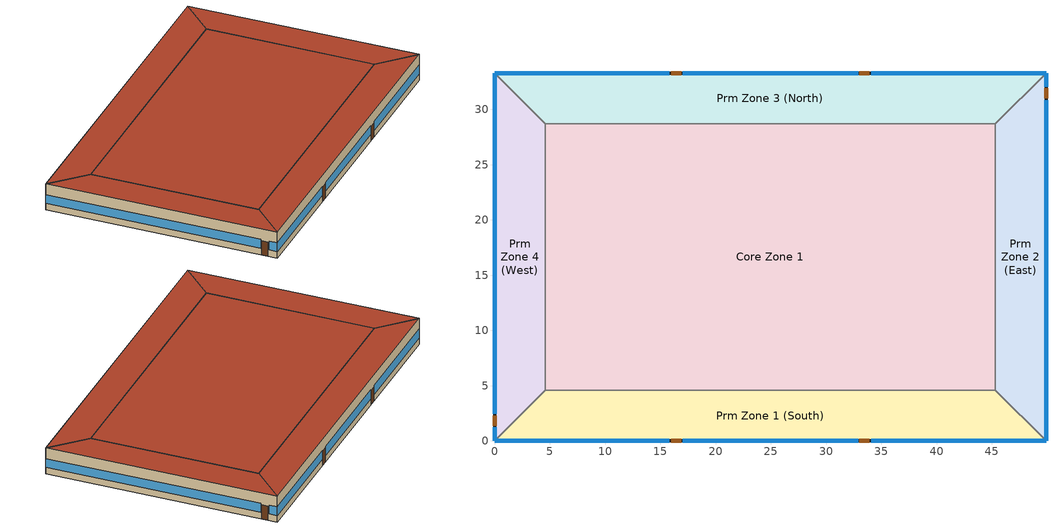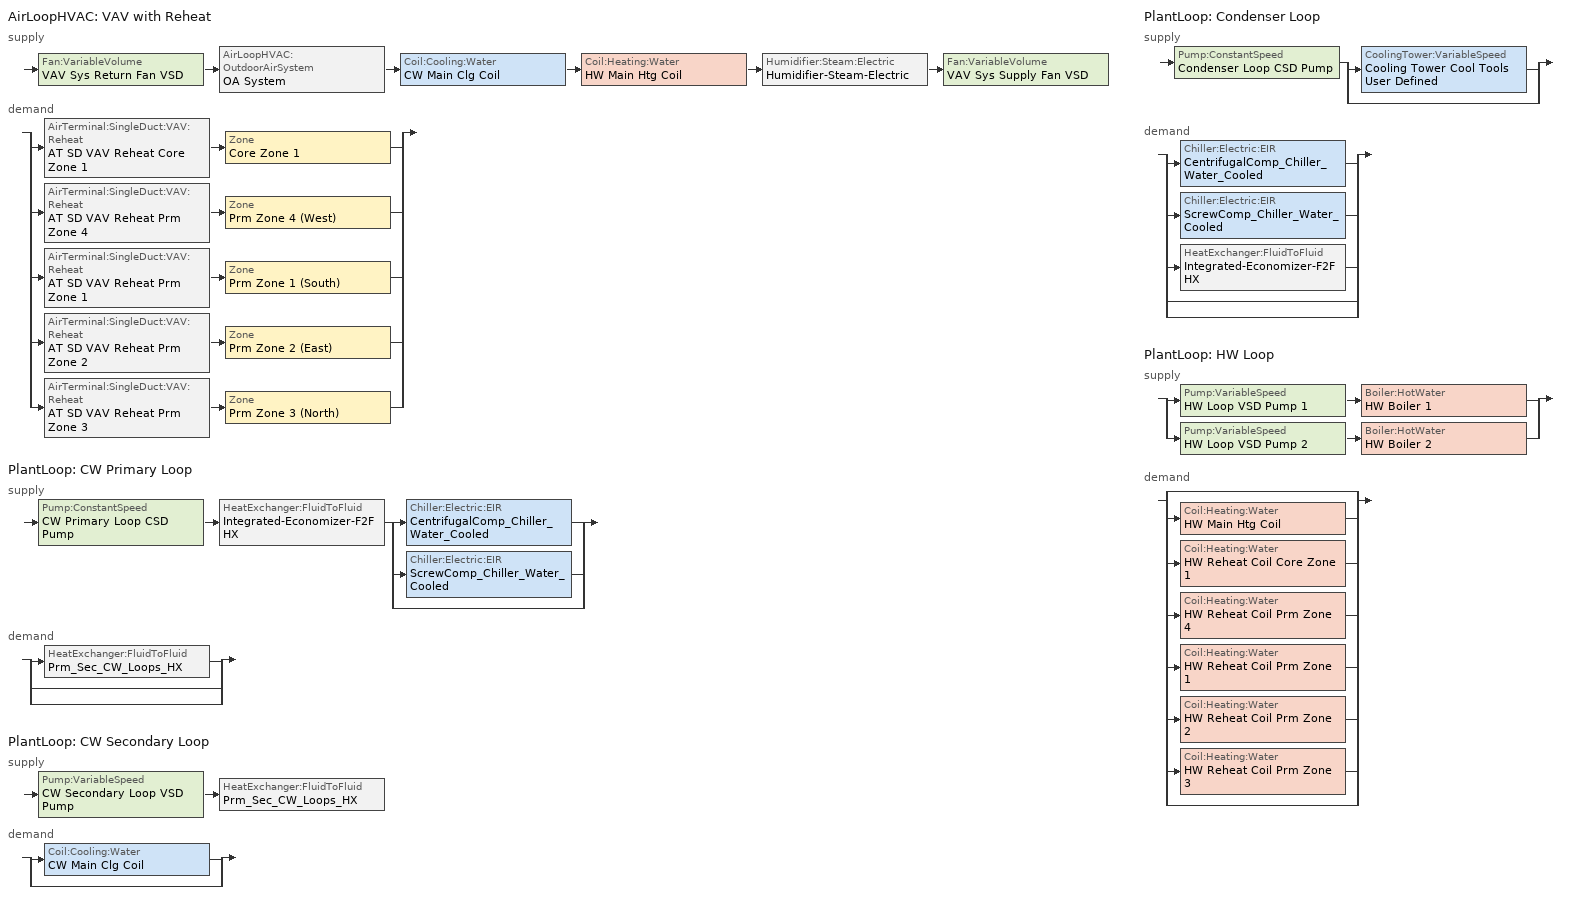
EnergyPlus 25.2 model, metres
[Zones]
Prm Zone 2 (East)
 floor ground (Slab-on-grade Type 1): 45.32,4.57 45.32,28.71 49.9,33.28 49.9,0 z0
 wall outside (ExtWall Type 2): 49.9,0,3.96 49.9,0,0 49.9,33.28,0 49.9,33.28,0.98 49.9,33.28,2.33 49.9,33.28,3.96
 wall to Prm Zone 3 (North) (Interior Wall): 49.9,33.28 45.32,28.71 z0:3.96
 wall to Prm Zone 1 (South) (Interior Wall): 45.32,4.57 49.9,0 z0:3.96
 wall to Core Zone 1 (Interior Wall): 45.32,28.71 45.32,4.57 z0:3.96
 window (SimpleWindow): 49.9,0 49.9,30.85 / 49.9,32.06 49.9,33.28 z0.98:2.33
 door (Exterior Door): 49.9,31 49.9,31.91 z0:2.13
 roof outside (Roof Type 1): 49.9,0 49.9,33.28 45.32,28.71 45.32,4.57 z3.96
Core Zone 1
 floor ground (Slab-on-grade Type 1): 4.57,28.71 45.32,28.71 45.32,4.57 4.57,4.57 z0
 wall to Prm Zone 3 (North) (Interior Wall): 45.32,28.71 4.57,28.71 z0:3.96
 wall to Prm Zone 1 (South) (Interior Wall): 4.57,4.57 45.32,4.57 z0:3.96
 wall to Prm Zone 4 (West) (Interior Wall): 4.57,28.71 4.57,4.57 z0:3.96
 roof outside (Roof Type 1): 4.57,4.57 45.32,4.57 45.32,28.71 4.57,28.71 z3.96
Prm Zone 4 (West)
 floor foundation (Slab-on-grade Type 2): 0,33.28 4.57,28.71 4.57,4.57 0,0 z0
 wall outside (ExtWall Type 3): 0,33.28 0,0 z0:3.96
 wall to Prm Zone 3 (North) (Interior Wall): 4.57,28.71 0,33.28 z0:3.96
 wall to Prm Zone 1 (South) (Interior Wall): 0,0 4.57,4.57 z0:3.96
 window (SimpleWindow): 0,1.22 0,0 / 0,33.28 0,2.44 z0.98:2.33
 door (Exterior Door): 0,2.29 0,1.37 z0:2.13
 roof outside (Roof Type 3): 0,0 4.57,4.57 4.57,28.71 0,33.28 z3.96
Prm Zone 1 (South)
 floor ground (Slab-on-grade Type 1): 45.32,4.57 49.9,0 0,0 4.57,4.57 z0
 wall outside (ExtWall Type 1): 0,0 49.9,0 z0:3.96
 window (SimpleWindow): 0,0 15.82,0 / 17.04,0 32.89,0 / 34.08,0 49.9,0 z0.98:2.33
 door (Exterior Door): 15.97,0 16.89,0 / 33.01,0 33.92,0 z0:2.13
 roof outside (Roof Type 1): 4.57,4.57 0,0 49.9,0 45.32,4.57 z3.96
Prm Zone 3 (North)
 floor foundation (Slab-on-grade Type 2): 4.57,28.71 0,33.28 49.9,33.28 45.32,28.71 z0
 wall outside (ExtWall Type 3): 49.9,33.28 0,33.28 z0:3.96
 window (SimpleWindow): 15.82,33.28 0,33.28 / 32.89,33.28 17.04,33.28 / 49.9,33.28 34.08,33.28 z0.98:2.33
 door (Exterior Door): 33.92,33.28 33.01,33.28 / 16.89,33.28 15.97,33.28 z0:2.13
 roof outside (Roof Type 2): 45.32,28.71 49.9,33.28 0,33.28 4.57,28.71 z3.96
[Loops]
AirLoopHVAC 'VAV with Reheat'
 supply: Fan:VariableVolume 'VAV Sys Return Fan VSD' > AirLoopHVAC:OutdoorAirSystem 'OA System' > Coil:Cooling:Water 'CW Main Clg Coil' > Coil:Heating:Water 'HW Main Htg Coil' > Humidifier:Steam:Electric 'Humidifier-Steam-Electric' > Fan:VariableVolume 'VAV Sys Supply Fan VSD'
 demand: split
  | AirTerminal:SingleDuct:VAV:Reheat 'AT SD VAV Reheat Core Zone 1' > Zone 'Core Zone 1'
  | AirTerminal:SingleDuct:VAV:Reheat 'AT SD VAV Reheat Prm Zone 4' > Zone 'Prm Zone 4 (West)'
  | AirTerminal:SingleDuct:VAV:Reheat 'AT SD VAV Reheat Prm Zone 1' > Zone 'Prm Zone 1 (South)'
  | AirTerminal:SingleDuct:VAV:Reheat 'AT SD VAV Reheat Prm Zone 2' > Zone 'Prm Zone 2 (East)'
  | AirTerminal:SingleDuct:VAV:Reheat 'AT SD VAV Reheat Prm Zone 3' > Zone 'Prm Zone 3 (North)'
PlantLoop 'CW Primary Loop'
 supply: Pump:ConstantSpeed 'CW Primary Loop CSD Pump' > HeatExchanger:FluidToFluid 'Integrated-Economizer-F2F HX' > split
  | Chiller:Electric:EIR 'CentrifugalComp_Chiller_Water_Cooled'
  | Chiller:Electric:EIR 'ScrewComp_Chiller_Water_Cooled'
  | bypass
 demand: split
  | HeatExchanger:FluidToFluid 'Prm_Sec_CW_Loops_HX'
  | bypass
  | bypass
PlantLoop 'CW Secondary Loop'
 supply: Pump:VariableSpeed 'CW Secondary Loop VSD Pump' > HeatExchanger:FluidToFluid 'Prm_Sec_CW_Loops_HX'
 demand: split
  | Coil:Cooling:Water 'CW Main Clg Coil'
  | bypass
PlantLoop 'Condenser Loop'
 supply: Pump:ConstantSpeed 'Condenser Loop CSD Pump' > split
  | CoolingTower:VariableSpeed 'Cooling Tower Cool Tools User Defined'
  | bypass
 demand: split
  | Chiller:Electric:EIR 'CentrifugalComp_Chiller_Water_Cooled'
  | Chiller:Electric:EIR 'ScrewComp_Chiller_Water_Cooled'
  | HeatExchanger:FluidToFluid 'Integrated-Economizer-F2F HX'
  | bypass
  | bypass
PlantLoop 'HW Loop'
 supply: split
  | Pump:VariableSpeed 'HW Loop VSD Pump 1' > Boiler:HotWater 'HW Boiler 1'
  | Pump:VariableSpeed 'HW Loop VSD Pump 2' > Boiler:HotWater 'HW Boiler 2'
 demand: split
  | bypass
  | Coil:Heating:Water 'HW Main Htg Coil'
  | Coil:Heating:Water 'HW Reheat Coil Core Zone 1'
  | Coil:Heating:Water 'HW Reheat Coil Prm Zone 4'
  | Coil:Heating:Water 'HW Reheat Coil Prm Zone 1'
  | Coil:Heating:Water 'HW Reheat Coil Prm Zone 2'
  | Coil:Heating:Water 'HW Reheat Coil Prm Zone 3'
  | bypass
[Building]
ASHRAE 229 Base Test Building: North axis=0
[Site:GroundTemperature:BuildingSurface]
18, 18, 18, 18, 18, 18, 18, 18, 18, 18, 18, 18
[Site:Location]
Denver Intl Ap: Elevation=1650; Latitude=39.83; Longitude=-104.65; Time zone=-7
[SizingPeriod:DesignDay] Ashrae clear sky optical depth for beam irradiance taub=0; Ashrae clear sky optical depth for diffuse irradiance taud=0; Barometric pressure=83009; Begin environment reset mode=FullResetAtBeginEnvironment; Day of month=21; Daylight saving time indicator=No; Dry bulb temperature range modifier type=DefaultMultipliers; Humidity condition type=WetBulb; Rain indicator=No; Snow indicator=No; Solar model indicator=ASHRAETau
Name | Daily dry bulb temperature range | Day type | Maximum dry bulb temperature | Month | Wetbulb or dewpoint at maximum dry bulb | Wind direction | Wind speed
Denver.Intl.AP Ann Clg 1% Condns DB=>MWB | 17.3 | SummerDesignDay | 33.5 | 7 | 15.4 | 20 | 4.2
Denver.Intl.AP Ann Htg 99% Condns DB | 0 | WinterDesignDay | -14.6 | 12 | -14.6 | 230 | 3.4
[Construction]
ExtWall Type 1: Gypsum Board, Wall Insulation, Gypsum Board, Stucco
ExtWall Type 2: Massless Wall Material for Ext Wall 2, Wall Insulation Type 2, Massless Wall Material for Ext Wall 2, Stucco
ExtWall Type 3: Massless Wall Material for Ext Wall 3
Exterior Door: F08 Metal surface, 100 mm Floor Insulation
Interior Wall: G01a 19mm gypsum board, F04 Wall air space resistance, G01a 19mm gypsum board
Roof Type 1: Built-Up Roofing Type 1, Roof Cont Insulation Board 1, Metal Deck 01
Roof Type 2: Built-Up Roofing Type 2, Roof Cont Insulation Board 2, Metal Deck 02
Roof Type 3: Massless Assembly for Roof Type 3
SimpleWindow: U 0.569 SHGC 0.387 VT 0.421 Simple Glazing
Slab-on-grade Type 1; Slab-on-grade Type 2: HW CONCRETE FLOOR
[Material]
Name | Conductivity | Density | Roughness | Solar absorptance | Specific heat | Thermal absorptance | Thickness | Visible absorptance
100 mm Floor Insulation | 0.04 | 91.31 | MediumRough | 0.7 | 838 | 0.7 | 0.1143 | 0.7
Built-Up Roofing Type 1 | 0.16 | 1120 | VeryRough | 0.7 | 1460 | 0.9 | 0.0095 | 0.7
Built-Up Roofing Type 2 | 0.16 | 1120 | VeryRough | 0.7 | 1460 | 0.9 | 0.00944 | 0.7
ExtVertInsulation | 0.04 | 91.31 | Smooth | 0.65 | 838 | 0.9 | 0.1143 | 0.65
F08 Metal surface | 45.28 | 7824 | Smooth | 0.7 | 500 | 0.9 | 0.0008 | 0.7
G01a 19mm gypsum board | 0.16 | 800 | MediumSmooth | 0.4 | 1090 | 0.9 | 0.019 | 0.4
Gypsum Board | 0.16 | 800 | MediumSmooth | 0.7 | 1090 | 0.9 | 0.0159 | 0.7
HW CONCRETE FLOOR | 2.31 | 2322 | Rough | 0.7 | 832 | 0.9 | 0.1016 | 0.7
Metal Deck 01; Metal Deck 02 | 45.28 | 7824 | MediumSmooth | 0.7 | 500 | 0.9 | 0.0008 | 0.7
Roof Cont Insulation Board 1 | 0.02 | 32 | MediumRough | 0.7 | 922 | 0.9 | 0.05273 | 0.7
Roof Cont Insulation Board 2 | 0.02 | 32 | MediumRough | 0.7 | 922 | 0.9 | 0.106 | 0.7
Stucco | 0.72 | 1856 | Smooth | 0.7 | 840 | 0.9 | 0.0254 | 0.7
Wall Insulation | 0.037 | 9.6 | MediumRough | 0.5 | 838 | 0.9 | 0.062 | 0.5
Wall Insulation Type 2 | 0.037 | 9.6 | MediumRough | 0.5 | 838 | 0.9 | 0.179 | 0.5
[Material:AirGap]
F04 Wall air space resistance: Thermal resistance=0.15
[Material:NoMass] Roughness=Smooth; Solar absorptance=0.7; Thermal absorptance=0.9; Visible absorptance=0.7
Name | Thermal resistance
Massless Assembly for Roof Type 3 | 2.66
Massless Wall Material for Ext Wall 2 | 0.099
Massless Wall Material for Ext Wall 3 | 1.95
[WindowMaterial:SimpleGlazingSystem]
U 0.569 SHGC 0.387 VT 0.421 Simple Glazing: Solar heat gain coefficient=0.387; U factor=3.23093; Visible transmittance=0.421
[AirLoopHVAC]
VAV with Reheat: Design return air flow fraction of supply air flow=1; Design supply air flow rate=4.71947
[AirTerminal:SingleDuct:VAV:Reheat] Availability schedule=Always On Discrete; Convergence tolerance=0.001; Damper heating action=Normal; Maximum flow fraction during reheat=Autosize; Maximum flow per zone floor area during reheat=Autosize; Maximum hot water or steam flow rate=Autosize; Minimum hot water or steam flow rate=0; Zone minimum air flow input method=FixedFlowRate
Name | Constant minimum air flow fraction | Fixed minimum air flow rate | Maximum air flow rate | Maximum reheat air temperature | Reheat coil
AT SD VAV Reheat Core Zone 1 | 0.15 | 1.41584 | 0.943895 | 32.2222 | HW Reheat Coil Core Zone 1
AT SD VAV Reheat Prm Zone 1 | Autosize | 0.141584 | Autosize | 35 | HW Reheat Coil Prm Zone 1
AT SD VAV Reheat Prm Zone 2 | Autosize | 0.141584 | Autosize | 35 | HW Reheat Coil Prm Zone 2
AT SD VAV Reheat Prm Zone 3 | Autosize | 0.141584 | Autosize | 35 | HW Reheat Coil Prm Zone 3
AT SD VAV Reheat Prm Zone 4 | Autosize | 0.141584 | Autosize | 35 | HW Reheat Coil Prm Zone 4
[AvailabilityManager:NightCycle]
Availability Manager Night Cycle: Applicability schedule=Always On Discrete; Control type=CycleOnAny; Cycling run time=3600; Cycling run time control type=FixedRunTime; Fan schedule=HVAC System Availability Sch; Thermostat tolerance=1
[Boiler:HotWater] Boiler flow mode=NotModulated; Design water flow rate=Autosize; Efficiency curve temperature evaluation variable=LeavingBoiler; End use subcategory=General; Fuel type=NaturalGas; Maximum part load ratio=1; Minimum part load ratio=0.33; Nominal capacity=Autosize; Nominal thermal efficiency=0.9; Off cycle parasitic fuel load=0; On cycle parasitic electric load=0; Optimum part load ratio=1; Sizing factor=1; Water outlet upper temperature limit=99
Name | Normalized boiler efficiency curve
HW Boiler 1 | Boiler Efficiency
HW Boiler 2 | Boiler Efficiency 1
[Chiller:Electric:EIR] Basin heater capacity=0; Basin heater setpoint temperature=10; Chiller flow mode=ConstantFlow; Condenser fan power ratio=0; Condenser flow control=ConstantFlow; Condenser heat recovery relative capacity fraction=1; Condenser minimum flow fraction=0.2; Condenser type=WaterCooled; Cooling capacity function of temperature curve=Water Cooled Chiller CCFofT; Electric input to cooling output ratio function of part load ratio curve=Water Cooled Chiller EItoCoolingOutputRatioFofPLR; Electric input to cooling output ratio function of temperature curve=Water Cooled Chiller EItoCoolingOutputRatioFofT; End use subcategory=General; Fraction of compressor electric consumption rejected by condenser=1; Leaving chilled water lower temperature limit=2; Maximum part load ratio=1; Minimum part load ratio=0.25; Minimum unloading ratio=0.25; Optimum part load ratio=1; Reference capacity=Autosize; Reference chilled water flow rate=Autosize; Reference condenser fluid flow rate=Autosize; Reference cop=6.32; Reference entering condenser fluid temperature=29.4; Reference leaving chilled water temperature=6.67; Sizing factor=1; Thermosiphon minimum temperature difference=0
CentrifugalComp_Chiller_Water_Cooled; ScrewComp_Chiller_Water_Cooled
[Coil:Cooling:Water]
CW Main Clg Coil: Availability schedule=Always On Discrete; Design air flow rate=Autosize; Design inlet air humidity ratio=Autosize; Design inlet air temperature=Autosize; Design inlet water temperature=Autosize; Design outlet air humidity ratio=Autosize; Design outlet air temperature=Autosize; Design water flow rate=Autosize; Heat exchanger configuration=CrossFlow; Type of analysis=SimpleAnalysis
[Coil:Heating:Water] Availability schedule=Always On Discrete; Maximum water flow rate=Autosize; Rated inlet air temperature=16.6; Rated inlet water temperature=82.2; Rated outlet air temperature=32.2; Rated outlet water temperature=71.1; Rated ratio for air and water convection=0.5; U factor times area value=Autosize
Name | Performance input method | Rated capacity
HW Main Htg Coil | NominalCapacity | 87921
HW Reheat Coil Core Zone 1 | NominalCapacity | 1758.43
HW Reheat Coil Prm Zone 1; HW Reheat Coil Prm Zone 2; HW Reheat Coil Prm Zone 3; HW Reheat Coil Prm Zone 4 | UFactorTimesAreaAndDesignWaterFlowRate | Autosize
[Controller:MechanicalVentilation]
Controller Mechanical Ventilation 1: Availability schedule=Always On Discrete; Demand controlled ventilation=Yes; System outdoor air method=ZoneSum; Zone or zonelist name 1=Core Zone 1; Design specification outdoor air object name 1=DSOA Ventilation; Design specification zone air distribution object name 1=Core Zone 1 Design Spec Zone Air Dist; Zone or zonelist name 2=Prm Zone 1 (South); Design specification outdoor air object name 2=DSOA Ventilation; Design specification zone air distribution object name 2=Prm Zone 1 (South) Design Spec Zone Air Dist; Zone or zonelist name 3=Prm Zone 2 (East); Design specification outdoor air object name 3=DSOA Ventilation; Design specification zone air distribution object name 3=Prm Zone 2 (East) Design Spec Zone Air Dist; Zone or zonelist name 4=Prm Zone 3 (North); Design specification outdoor air object name 4=DSOA Ventilation; Design specification zone air distribution object name 4=Prm Zone 3 (North) Design Spec Zone Air Dist; Zone or zonelist name 5=Prm Zone 4 (West); Design specification outdoor air object name 5=DSOA Ventilation; Design specification zone air distribution object name 5=Prm Zone 4 (West) Design Spec Zone Air Dist
[Controller:OutdoorAir]
OA Controller: Control high indoor humidity based on outdoor humidity ratio=Yes; Economizer control action type=ModulateFlow; Economizer control type=FixedDryBulb; Economizer maximum limit dry bulb temperature=21.1111; Economizer maximum limit enthalpy=64000; Economizer minimum limit dry bulb temperature=-100; Economizer operation staging=InterlockedWithMechanicalCooling; Heat recovery bypass control type=BypassWhenWithinEconomizerLimits; High humidity control=No; High humidity outdoor air flow ratio=1; Lockout type=NoLockout; Maximum outdoor air flow rate=0.943895; Mechanical ventilation controller=Controller Mechanical Ventilation 1; Minimum limit type=FixedMinimum; Minimum outdoor air flow rate=0
[Controller:WaterCoil] Actuator variable=Flow; Control variable=Temperature; Controller convergence tolerance=Autosize; Maximum actuated flow=Autosize; Minimum actuated flow=0
Name | Action
Controller Water Coil 1 | Normal
Controller Water Coil 2 | Reverse
[CoolingTower:VariableSpeed]
Cooling Tower Cool Tools User Defined: Basin heater capacity=450; Basin heater setpoint temperature=4.5; Blowdown calculation mode=ConcentrationRatio; Blowdown concentration ratio=4; Cell control=MinimalCell; Design air flow rate=Autosize; Design approach temperature=3.88889; Design fan power=Autosize; Design inlet air wet bulb temperature=25; Design range temperature=5.55556; Design water flow rate=Autosize; Drift loss percent=0.05; End use subcategory=General; Evaporation loss factor=0.2; Evaporation loss mode=SaturatedExit; Fan power ratio function of air flow rate ratio curve=Cooling Tower Cool Tools User Defined Fan Power Ratio Curve; Fraction of tower capacity in free convection regime=0.125; Minimum air flow rate ratio=0.2; Model coefficient=Cooling Tower Performance Cool Tools; Model type=CoolToolsUserDefined; Sizing factor=0.33
[CoolingTowerPerformance:CoolTools]
Cooling Tower Performance Cool Tools: Maximum approach temperature=11.1111; Maximum inlet air wet bulb temperature=26.6667; Maximum range temperature=11.1111; Maximum water flow rate ratio=1.25; Minimum approach temperature=1.1111; Minimum inlet air wet bulb temperature=-1; Minimum range temperature=1.1111; Minimum water flow rate ratio=0.75; Coefficient 1=0.520497; Coefficient 2=-10.617; Coefficient 3=10.7293; Coefficient 4=-2.74988; Coefficient 5=4.7363; Coefficient 6=-8.2576; Coefficient 7=1.57641; Coefficient 8=6.5112; Coefficient 9=1.50434; Coefficient 10=-3.28885; Coefficient 11=0.0257786; Coefficient 12=0.182464; Coefficient 13=-0.0818947; Coefficient 14=-0.21501; Coefficient 15=0.0186741; Coefficient 16=0.0536824; Coefficient 17=-0.00270969; Coefficient 18=0.00112277; Coefficient 19=-0.00127758; Coefficient 20=7.60421e-05; Coefficient 21=1.436; Coefficient 22=-0.51987; Coefficient 23=0.11734; Coefficient 24=1.50493; Coefficient 25=-0.135899; Coefficient 26=-0.152578; Coefficient 27=-0.0533844; Coefficient 28=0.00493295; Coefficient 29=-0.0079626; Coefficient 30=0.00022262; Coefficient 31=-0.0543952; Coefficient 32=0.00474267; Coefficient 33=-0.0185855; Coefficient 34=0.00115668; Coefficient 35=0.000807371
[DesignSpecification:OutdoorAir]
DSOA Ventilation: Outdoor air flow air changes per hour=0; Outdoor air flow per person=0.00471947; Outdoor air flow per zone=0; Outdoor air flow per zone floor area=5.08e-05; Outdoor air method=Maximum
[DesignSpecification:OutdoorAir:SpaceList] Space design specification outdoor air object name 1=DSOA Ventilation
Name | Space name 1
Core Zone 1 DSOA Space List | Core Space 1
Prm Zone 1 (South) DSOA Space List | Prm Space 1 (South)
Prm Zone 2 (East) DSOA Space List | Prm Space 2 (East)
Prm Zone 3 (North) DSOA Space List | Prm Space 3 (North)
Prm Zone 4 (West) DSOA Space List | Prm Space 4 (West)
[DesignSpecification:ZoneAirDistribution] Zone air distribution effectiveness in cooling mode=1.2; Zone air distribution effectiveness in heating mode=1.2
Core Zone 1 Design Spec Zone Air Dist; Prm Zone 1 (South) Design Spec Zone Air Dist; Prm Zone 2 (East) Design Spec Zone Air Dist; Prm Zone 3 (North) Design Spec Zone Air Dist; Prm Zone 4 (West) Design Spec Zone Air Dist
[ElectricEquipment] Design level calculation method=Watts/Area; End use subcategory=General; Schedule=ASHRAE 229 Office Plug Load Sch; Watts per floor area=8.07
Name | Zone or zonelist or space or spacelist
Core Space 1 ElecEquip | Core Space 1
Prm Space 1 ElecEquip | Prm Space 1 (South)
Prm Space 2 ElecEquip | Prm Space 2 (East)
Prm Space 3 ElecEquip | Prm Space 3 (North)
Prm Space 4 ElecEquip | Prm Space 4 (West)
[Fan:VariableVolume] Availability schedule=HVAC System Availability Sch; End use subcategory=General; Fan power coefficient 1=0.0407599; Fan power coefficient 2=0.088045; Fan power coefficient 3=-0.0729261; Fan power coefficient 4=0.94374; Fan power coefficient 5=0; Fan power minimum air flow rate=0; Fan power minimum flow fraction=0; Fan power minimum flow rate input method=FixedFlowRate; Motor in airstream fraction=1
Name | Fan total efficiency | Maximum flow rate | Motor efficiency | Pressure rise
VAV Sys Return Fan VSD | 0.693642 | 4.24753 | 0.865 | 498.178
VAV Sys Supply Fan VSD | 0.670391 | 4.71947 | 0.895 | 871.811
[Foundation:Kiva]
Slab-Foundation: Exterior vertical insulation depth=0.6096; Exterior vertical insulation material=ExtVertInsulation; Wall depth below slab=0; Wall height above grade=0
[Foundation:Kiva:Settings]
Foundation:Kiva:Settings 1: Deep ground boundary condition=Autoselect; Deep ground depth=Autocalculate; Far field width=40; Ground solar absorptivity=0.9; Ground surface roughness=0.03; Ground thermal absorptivity=0.9; Maximum cell growth coefficient=1.5; Minimum cell dimension=0.02; Simulation timestep=Hourly; Soil conductivity=1.8; Soil density=3200; Soil specific heat=836
[HeatExchanger:AirToAir:SensibleAndLatent]
ERV HX: Availability schedule=Always On Discrete hvac_library; Economizer lockout=Yes; Frost control type=None; Heat exchanger type=Rotary; Latent effectiveness at 100 cooling air flow=0.5; Latent effectiveness at 100 heating air flow=0.5; Latent effectiveness of cooling air flow curve=ERV HX_LatCoolEff; Latent effectiveness of heating air flow curve=ERV HX_LatHeatEff; Nominal electric power=0; Nominal supply air flow rate=Autosize; Sensible effectiveness at 100 cooling air flow=0.5; Sensible effectiveness at 100 heating air flow=0.5; Sensible effectiveness of cooling air flow curve=ERV HX_SensCoolEff; Sensible effectiveness of heating air flow curve=ERV HX_SensHeatEff; Supply air outlet temperature control=Yes; Threshold temperature=-23.3333
[HeatExchanger:FluidToFluid] Component override cooling control temperature mode=Loop; Control type=UncontrolledOn; Heat exchange model type=Ideal; Heat exchanger u factor times area value=Autosize; Heat transfer metering end use type=LoopToLoop; Loop demand side design flow rate=Autosize; Loop supply side design flow rate=Autosize; Minimum temperature difference to activate heat exchanger=0.01; Operation maximum temperature limit=100; Operation minimum temperature limit=0; Sizing factor=1
Integrated-Economizer-F2F HX; Prm_Sec_CW_Loops_HX
[Humidifier:Steam:Electric]
Humidifier-Steam-Electric: Rated capacity=Autosize; Rated power=Autosize
[Lights] Design level calculation method=Watts/Area; End use subcategory=General; Fraction replaceable=1; Schedule=ASHRAE 229 Office Bldg Light Sch; Watts per floor area=11.03
Name | Zone or zonelist or space or spacelist
Core Space 1 Lights | Core Space 1
Prm Space 1 Lights | Prm Space 1 (South)
Prm Space 2 Lights | Prm Space 2 (East)
Prm Space 3 Lights | Prm Space 3 (North)
Prm Space 4 Lights | Prm Space 4 (West)
[People] Activity level schedule=ASHRAE 229 Office Activity Level; Fraction radiant=0.3; Number of people calculation method=People/Area; Number of people schedule=ASHRAE 229 Bldg Occup Sch; People per floor area=0.0538196
Name | Zone or zonelist or space or spacelist
Core Space 1 People | Core Space 1
Prm Space 1 People | Prm Space 1 (South)
Prm Space 2 People | Prm Space 2 (East)
Prm Space 3 People | Prm Space 3 (North)
Prm Space 4 People | Prm Space 4 (West)
[PlantEquipmentList]
CW Primary Loop Cooling Equipment List: Integrated-Economizer-F2F HX, HeatExchanger:FluidToFluid, CentrifugalComp_Chiller_Water_Cooled, Chiller:Electric:EIR, ScrewComp_Chiller_Water_Cooled, Chiller:Electric:EIR
CW Secondary Loop Cooling Equipment List: Prm_Sec_CW_Loops_HX, HeatExchanger:FluidToFluid
Condenser Loop Cooling Equipment List: Cooling Tower Cool Tools User Defined, CoolingTower:VariableSpeed
HW Loop Heating Equipment List: HW Boiler 1, Boiler:HotWater, HW Boiler 2, Boiler:HotWater
[PlantEquipmentOperation:ComponentSetpoint]
HW Loop Setpoint Operation Scheme: Component 1 flow rate=Autosize; Component 2 flow rate=Autosize; Equipment 1=HW Boiler 1; Equipment 2=HW Boiler 2; Operation 1 type=Heating; Operation 2 type=Heating
[PlantEquipmentOperation:CoolingLoad] Load range 1 lower limit=0; Load range 1 upper limit=1000000000
Name | Range 1 equipment list
CW Primary Loop Cooling Operation Scheme | CW Primary Loop Cooling Equipment List
CW Secondary Loop Cooling Operation Scheme | CW Secondary Loop Cooling Equipment List
Condenser Loop Cooling Operation Scheme | Condenser Loop Cooling Equipment List
[PlantEquipmentOperation:HeatingLoad]
HW Loop Heating Operation Scheme: Load range 1 lower limit=0; Load range 1 upper limit=1000000000; Range 1 equipment list=HW Loop Heating Equipment List
[PlantEquipmentOperationSchemes] Control scheme 1 schedule=Always On Discrete
Name | Control scheme 1 | Control scheme 2 | Control scheme 2 schedule
CW Primary Loop Operation Schemes | CW Primary Loop Cooling Operation Scheme
CW Secondary Loop Operation Schemes | CW Secondary Loop Cooling Operation Scheme
Condenser Loop Operation Schemes | Condenser Loop Cooling Operation Scheme
HW Loop Operation Schemes | HW Loop Heating Operation Scheme | HW Loop Setpoint Operation Scheme | Always On Discrete
[PlantLoop] Common pipe simulation=None; Fluid type=Water; Load distribution scheme=Optimal; Maximum loop flow rate=Autosize; Minimum loop flow rate=0; Plant loop demand calculation scheme=SingleSetpoint; Plant loop volume=Autocalculate
Name | Maximum loop temperature | Minimum loop temperature | Plant equipment operation scheme
CW Primary Loop | 100 | 0 | CW Primary Loop Operation Schemes
CW Secondary Loop | 100 | 0 | CW Secondary Loop Operation Schemes
Condenser Loop | 100 | 0 | Condenser Loop Operation Schemes
HW Loop | 93.3333 | 5.68434e-14 | HW Loop Operation Schemes
[Pump:ConstantSpeed] Design flow rate=Autosize; Design power consumption=Autosize; Design power sizing method=PowerPerFlow; Design shaft power per unit flow rate per unit head=1.28205; End use subcategory=General; Fraction of motor inefficiencies to fluid stream=0; Motor efficiency=0.9; Pump control type=Continuous
Name | Design electric power per unit flow rate | Design pump head
CW Primary Loop CSD Pump | 142653 | 89672
Condenser Loop CSD Pump | 301156 | 179344
[Pump:VariableSpeed] Design maximum flow rate=Autosize; Design minimum flow rate=0; Design power consumption=Autosize; Design power sizing method=PowerPerFlow; Design shaft power per unit flow rate per unit head=1.28205; End use subcategory=General; Fraction of motor inefficiencies to fluid stream=0; Motor efficiency=0.9; Skin loss radiative fraction=0.5; Coefficient 1 of the part load performance curve=0; Coefficient 2 of the part load performance curve=1; Coefficient 3 of the part load performance curve=0; Coefficient 4 of the part load performance curve=0
Name | Design electric power per unit flow rate | Design minimum flow rate fraction | Design pump head | Pump control type
CW Secondary Loop VSD Pump | 206054 | 0.25 | 119563 | Continuous
HW Loop VSD Pump 1; HW Loop VSD Pump 2 | 301156 | 0 | 179344 | Intermittent
[SetpointManager:MixedAir] Control variable=Temperature
Node 11 OS Default SPM; Node 115 OS Default SPM; Node 116 OS Default SPM
[SetpointManager:MultiZone:Humidity:Minimum]
Multi Zone Min Humidity Control: Hvac air loop=VAV with Reheat; Maximum setpoint humidity ratio=0.012; Minimum setpoint humidity ratio=0.005
[SetpointManager:OutdoorAirPretreat]
OA Pretreat: Control variable=Temperature; Maximum setpoint humidity ratio=1; Maximum setpoint temperature=99; Minimum setpoint humidity ratio=1e-05; Minimum setpoint temperature=-99
[SetpointManager:OutdoorAirReset] Control variable=Temperature; Outdoor high temperature=26.6667; Outdoor low temperature=15.5556; Setpoint at outdoor high temperature=6.66667; Setpoint at outdoor low temperature=12.2222
CW Prm Loop OA Temp Reset; CW Sec Loop OA Temp Reset
[SetpointManager:Scheduled] Control variable=Temperature
Name | Schedule
CC LeavingTemp SPMgr | CC LeavingTemp SP Sch Ruleset
Cond Loop Leaving Water Temp SPMgr | Cond Loop Leaving Water Temp Sch
HC LeavingTemp SPMgr | HC LeavingTemp Sch Ruleset
HW Boler 1 Leaving SPMger Sch; HW Boler 2 Leaving SPMger Sch; HW Loop SPMger Sch | Hot Water Temp Sch
[SetpointManager:Warmest]
Warmest Clg SAT SPMgr: Control variable=Temperature; Hvac air loop=VAV with Reheat; Maximum setpoint temperature=15.5556; Minimum setpoint temperature=12.7778; Strategy=MaximumTemperature
[Sizing:Plant] Coincident sizing factor mode=None; Zone timesteps in averaging window=1
Name | Design loop exit temperature | Loop design temperature difference | Loop type | Sizing option
Condenser Loop | 21.1111 | 5.55556 | Condenser | NonCoincident
CW Primary Loop; CW Secondary Loop | 6.66667 | 6.66667 | Cooling | Coincident
HW Loop | 82.2222 | 27.7778 | Heating | NonCoincident
[Sizing:System]
VAV with Reheat: 100 outdoor air in cooling=No; 100 outdoor air in heating=No; Central cooling capacity control method=OnOff; Central cooling design supply air humidity ratio=0.0085; Central cooling design supply air temperature=12.7778; Central heating design supply air humidity ratio=0.008; Central heating design supply air temperature=10; Central heating maximum system air flow ratio=0.3; Cooling design capacity=87921.3; Cooling design capacity method=CoolingDesignCapacity; Cooling design capacity per floor area=234.7; Cooling fraction of autosized cooling supply air flow rate=1; Cooling supply air flow rate=4.71947; Cooling supply air flow rate method=DesignDay; Cooling supply air flow rate per floor area=0.00996765; Cooling supply air flow rate per unit cooling capacity=3.94755e-05; Design outdoor air flow rate=Autosize; Fraction of autosized cooling design capacity=1; Fraction of autosized heating design capacity=1; Heating design capacity=87921.3; Heating design capacity method=HeatingDesignCapacity; Heating design capacity per floor area=157; Heating fraction of autosized cooling supply air flow rate=1; Heating fraction of autosized heating supply air flow rate=1; Heating supply air flow rate=4.71947; Heating supply air flow rate method=DesignDay; Heating supply air flow rate per floor area=0.00996765; Heating supply air flow rate per unit heating capacity=3.15882e-05; Occupant diversity=Autosize; Precool design humidity ratio=0.008; Precool design temperature=12.7778; Preheat design humidity ratio=0.008; Preheat design temperature=10; System outdoor air method=ZoneSum; Type of load to size on=Total; Type of zone sum to use=NonCoincident; Zone maximum outdoor air fraction=1
[Sizing:Zone] Account for dedicated outdoor air system=No; Cooling design air flow method=DesignDay; Cooling design air flow rate=0; Cooling minimum air flow=0; Cooling minimum air flow fraction=0; Cooling minimum air flow per zone floor area=0.000762; Heating design air flow method=DesignDay; Heating design air flow rate=0; Heating maximum air flow=0.141584; Heating maximum air flow fraction=0.3; Heating maximum air flow per zone floor area=0.002032; Type of space sum to use=Coincident; Zone cooling design supply air humidity ratio=0.0085; Zone cooling design supply air humidity ratio difference=0.005; Zone cooling design supply air temperature=12.7778; Zone cooling design supply air temperature input method=SupplyAirTemperature; Zone heating design supply air humidity ratio=0.008; Zone heating design supply air temperature=32.2222; Zone heating design supply air temperature difference=11.1111; Zone heating design supply air temperature input method=SupplyAirTemperature; Zone humidification design supply air humidity ratio difference=0.005; Zone latent cooling design supply air humidity ratio input method=HumidityRatioDifference; Zone latent heating design supply air humidity ratio input method=HumidityRatioDifference; Zone load sizing method=Sensible Load Only No Latent Load
Name | Design specification outdoor air object | Design specification zone air distribution object | Zone cooling design supply air temperature difference
Core Zone 1 | Core Zone 1 DSOA Space List | Core Zone 1 Design Spec Zone Air Dist | 11.11
Prm Zone 1 (South) | Prm Zone 1 (South) DSOA Space List | Prm Zone 1 (South) Design Spec Zone Air Dist | 11.1111
Prm Zone 2 (East) | Prm Zone 2 (East) DSOA Space List | Prm Zone 2 (East) Design Spec Zone Air Dist | 27.7778
Prm Zone 3 (North) | Prm Zone 3 (North) DSOA Space List | Prm Zone 3 (North) Design Spec Zone Air Dist | 11.1111
Prm Zone 4 (West) | Prm Zone 4 (West) DSOA Space List | Prm Zone 4 (West) Design Spec Zone Air Dist | 11.1111
[Space] Space type=Space Type Office
Name | Zone
Core Space 1 | Core Zone 1
Prm Space 1 (South) | Prm Zone 1 (South)
Prm Space 2 (East) | Prm Zone 2 (East)
Prm Space 3 (North) | Prm Zone 3 (North)
Prm Space 4 (West) | Prm Zone 4 (West)
[SpaceList]
Space Type Office: Core Space 1, Prm Space 1 (South), Prm Space 4 (West), Prm Space 2 (East), Prm Space 3 (North)
[SurfaceProperty:ExposedFoundationPerimeter]
Name | Exposed perimeter calculation method | Exposed perimeter fraction | Surface | Total exposed perimeter
SurfaceProperty:ExposedFoundationPerimeter 1 | ExposedPerimeterFraction | 1 | Floor Prm Space 2
SurfaceProperty:ExposedFoundationPerimeter 2 | TotalExposedPerimeter |  | Floor Prm Space 3 | 49.89576
SurfaceProperty:ExposedFoundationPerimeter 3 | TotalExposedPerimeter |  | Floor Prm Space 4 | 33.28416
[ThermostatSetpoint:DualSetpoint] Cooling setpoint temperature schedule=ASHRAE 229 Office ClgSetp; Heating setpoint temperature schedule=ASHRAE 229 Office HtgSetp
Thermostat Setpoint Dual Setpoint 1; Thermostat Setpoint Dual Setpoint 2; Thermostat Setpoint Dual Setpoint 3; Thermostat Setpoint Dual Setpoint 4; Thermostat Setpoint Dual Setpoint 5
[Zone] Multiplier=1; Part of total floor area=Yes
Core Zone 1; Prm Zone 1 (South); Prm Zone 2 (East); Prm Zone 3 (North); Prm Zone 4 (West)
[ZoneControl:Thermostat] Temperature difference between cutout and setpoint=0
Name | Zone or zonelist | Control 1 | Control type schedule
Core Zone 1 Thermostat | Core Zone 1 | Thermostat Setpoint Dual Setpoint 1 | Core Zone 1 Thermostat Schedule
Prm Zone 1 (South) Thermostat | Prm Zone 1 (South) | Thermostat Setpoint Dual Setpoint 4 | Prm Zone 1 (South) Thermostat Schedule
Prm Zone 2 (East) Thermostat | Prm Zone 2 (East) | Thermostat Setpoint Dual Setpoint 5 | Prm Zone 2 (East) Thermostat Schedule
Prm Zone 3 (North) Thermostat | Prm Zone 3 (North) | Thermostat Setpoint Dual Setpoint 2 | Prm Zone 3 (North) Thermostat Schedule
Prm Zone 4 (West) Thermostat | Prm Zone 4 (West) | Thermostat Setpoint Dual Setpoint 3 | Prm Zone 4 (West) Thermostat Schedule
[Zone equipment]
Core Zone 1: AT SD VAV Reheat Core Zone 1
Prm Zone 1 (South): AT SD VAV Reheat Prm Zone 1
Prm Zone 2 (East): AT SD VAV Reheat Prm Zone 2
Prm Zone 3 (North): AT SD VAV Reheat Prm Zone 3
Prm Zone 4 (West): AT SD VAV Reheat Prm Zone 4
[ZoneInfiltration:DesignFlowRate]
Name | Air changes per hour | Design flow rate calculation method | Schedule | Temperature term coefficient | Velocity term coefficient | Zone or zonelist or space or spacelist | Flow rate per exterior surface area | Flow rate per floor area | Design flow rate
Infil Method 1 Core Space 1 | 0 | AirChanges/Hour | ASHRAE 229 Office Infil Sch | 0.03636 | 0.2237 | Core Space 1
Infil Method 1 Prm Space 1 | 0.5 | AirChanges/Hour | ASHRAE 229 Office Infil Sch | 0.03636 | 0.2237 | Prm Space 1 (South)
Infil Method 2 Prm Space 2 |  | Flow/ExteriorWallArea |  |  |  | Prm Space 2 (East) | 0.0005862
Infil Method 3 Prm Space 3 |  | Flow/Area | ASHRAE 229 Office Infil Sch |  |  | Prm Space 3 (North) |  | 0.0003884
Infil Method 4 Prm Space 4 |  | Flow/Zone |  |  |  | Prm Space 4 (West) |  |  | 0.0537
[Curve:Biquadratic]
Name | Input unit type for x | Input unit type for y | Maximum value of x | Maximum value of y | Minimum value of x | Minimum value of y | Output unit type | Coefficient1 constant | Coefficient2 x | Coefficient3 x 2 | Coefficient4 y | Coefficient5 y 2 | Coefficient6 x y
Boiler Efficiency | Dimensionless | Dimensionless | 1 | 1 | 0 | 0 | Dimensionless | 1 | 0 | 0 | 0 | 0 | 0
Boiler Efficiency 1 |  |  | 1 | 1 | 0 | 0 |  | 1 | 0 | 0 | 0 | 0 | 0
Water Cooled Chiller CCFofT |  |  | 10 | 35 | 5 | 24 |  | 0.258 | 0.0389 | -0.000217 | 0.0469 | -0.000943 | -0.000343
Water Cooled Chiller EItoCoolingOutputRatioFofT |  |  | 10 | 35 | 5 | 24 |  | 0.934 | -0.0582 | 0.0045 | 0.00243 | 0.000486 | -0.00122
[Curve:Cubic]
Cooling Tower Cool Tools User Defined Fan Power Ratio Curve: Maximum value of x=1; Minimum value of x=0.15; Coefficient1 constant=-0.0093; Coefficient2 x=0.0512; Coefficient3 x 2=-0.0838; Coefficient4 x 3=1.0419
[Curve:Quadratic]
Water Cooled Chiller EItoCoolingOutputRatioFofPLR: Maximum value of x=1; Minimum value of x=0; Coefficient1 constant=0.222903; Coefficient2 x=0.313387; Coefficient3 x 2=0.46371
[Schedule:Compact]
Core Zone 1 Thermostat Schedule; Prm Zone 1 (South) Thermostat Schedule; Prm Zone 2 (East) Thermostat Schedule; Prm Zone 3 (North) Thermostat Schedule; Prm Zone 4 (West) Thermostat Schedule: Through: 12/31, For: AllDays, Until: 24:00, 4
[Schedule:Constant] Hourly value=1
Always On Discrete; Always On Discrete hvac_library
[Schedule:Day:Interval]
CC LeavingTemp Default Day Sch; CC LeavingTemp Summer DesignDay Sch; CC LeavingTemp Winter DesignDay Sch: 24:00, 12.8, No
Default Dat Schedule Day 1; Office HtgSetp Summer Design Day; Office HtgSetp Winter Design Day; Summer Design Day Cond Sch; Winter Design Day Cond Sch: 24:00, 21.1111, No
HC LeavingTemp Default Sch Day; HC LeavingTemp Summer Design Day Schedule; HC LeavingTemp Winter DesignDay Schedule Day: 24:00, 10, No
Hot Water Temperature Default: 24:00, 71.1111, No
Hot Water Temperature Summer Design Day; Hot Water Temperature Winter Design Day: 24:00, 82.2222, No
Office Bldg Light Summer Design Day; Office Infil Default Schedule; Saturday Infil Rule Day Schedule; Small Office Bldg Equip Summer Design Day; Small Office Infil Quarter On Summer Design Day; Small Office Infil Quarter On Winter Design Day; Sunday Office Infil Rule Day Schedule: 24:00, 1, No
Office Bldg Light Winter Design Day; Small Office Bldg Equip Winter Design Day; Small Office Bldg Occ Winter Design Day: 24:00, 0, No
Office ClgSetp Summer Design Day; Office ClgSetp Winter Design Day: 24:00, 23.8889, No
Saturday Bldg Occ Day Schedule; Saturday Light Day Schedule: 06:00, 0, 08:00, 0.1, 12:00, 0.3, 17:00, 0.1, 19:00, 0.05, 24:00, 0, No
Saturday ClgSetp Day Schedule: 05:00, 26.6667, 17:00, 23.8889, 24:00, 26.6667, No
Saturday HtgSetp Day Schedule: 05:00, 15.6, 17:00, 21, 24:00, 15.6, No
Saturday Office Bldg Plug Load Rule Sch: 06:00, 0.23, 08:00, 0.38, 12:00, 0.48, 17:00, 0.33, 19:00, 0.29, 24:00, 0.23, No
Saturday Sys Avail Day Schedule: 06:00, 0, 19:00, 1, 24:00, 0, No
Small Office Activity Default Schedule; Small Office Activity Summer Design Day; Small Office Activity Winter Design Day: 24:00, 120, No
Small Office Bldg Occ Summer Design Day: 06:00, 0, 22:00, 1, 24:00, 0.05, No
Sunday Bldg Occ Day Schedule; Sunday Light Day Schedule: 06:00, 0, 18:00, 0.05, 24:00, 0, No
Sunday ClgSetp Day Schedule: 24:00, 26.6667, No
Sunday HtgSetp Day Schedule: 24:00, 15.6, No
Sunday Office Plug Load Rule Day Sch: 08:00, 0.23, 17:00, 0.29, 24:00, 0.23, No
Sunday Sys Avail Day Schedule; Sunday Sys Avail Day Schedule 2: 06:00, 0, 18:00, 1, 24:00, 0, No
Sys Avail Summer Design Day; Sys Avail Winter Design Day; WeeksDays Sys Avail Fan Schedule: 06:00, 0, 24:00, 1, No
Weekday HtgSetp Schedule: 05:00, 15.6, 22:00, 21.1111, 24:00, 15.6, No
Weekday Light Day Schedule; WeeksDays Bldg Occ Day Schedule: 06:00, 0, 07:00, 0.1, 08:00, 0.2, 17:00, 0.95, 18:00, 0.3, 22:00, 0.1, 24:00, 0.05, No
Weekdays ClgSetp Schedule: 06:00, 26.6667, 22:00, 23.8889, 24:00, 26.6667, No
Weekdays Plug Load Schedule: 06:00, 0.31, 08:00, 0.38, 12:00, 0.86, 13:00, 0.76, 17:00, 0.86, 18:00, 0.48, 24:00, 0.38, No
[Schedule:Week:Daily]
ASHRAE 229 Bldg Occup Sch Week Rule - Jan1-Jan2: WeeksDays Bldg Occ Day Schedule, WeeksDays Bldg Occ Day Schedule, WeeksDays Bldg Occ Day Schedule, WeeksDays Bldg Occ Day Schedule, WeeksDays Bldg Occ Day Schedule, WeeksDays Bldg Occ Day Schedule, Saturday Bldg Occ Day Schedule, WeeksDays Bldg Occ Day Schedule, Small Office Bldg Occ Summer Design Day, Small Office Bldg Occ Winter Design Day, WeeksDays Bldg Occ Day Schedule, WeeksDays Bldg Occ Day Schedule
ASHRAE 229 Bldg Occup Sch Week Rule - Jan3-Dec31: Sunday Bldg Occ Day Schedule, WeeksDays Bldg Occ Day Schedule, WeeksDays Bldg Occ Day Schedule, WeeksDays Bldg Occ Day Schedule, WeeksDays Bldg Occ Day Schedule, WeeksDays Bldg Occ Day Schedule, Saturday Bldg Occ Day Schedule, WeeksDays Bldg Occ Day Schedule, Small Office Bldg Occ Summer Design Day, Small Office Bldg Occ Winter Design Day, WeeksDays Bldg Occ Day Schedule, WeeksDays Bldg Occ Day Schedule
ASHRAE 229 Office Activity Level Week Rule - Jan1-Dec31: Small Office Activity Default Schedule, Small Office Activity Default Schedule, Small Office Activity Default Schedule, Small Office Activity Default Schedule, Small Office Activity Default Schedule, Small Office Activity Default Schedule, Small Office Activity Default Schedule, Small Office Activity Default Schedule, Small Office Activity Summer Design Day, Small Office Activity Winter Design Day, Small Office Activity Default Schedule, Small Office Activity Default Schedule
ASHRAE 229 Office Bldg Light Sch Week Rule - Jan1-Jan2: Weekday Light Day Schedule, Weekday Light Day Schedule, Weekday Light Day Schedule, Weekday Light Day Schedule, Weekday Light Day Schedule, Weekday Light Day Schedule, Saturday Light Day Schedule, Weekday Light Day Schedule, Office Bldg Light Summer Design Day, Office Bldg Light Winter Design Day, Weekday Light Day Schedule, Weekday Light Day Schedule
ASHRAE 229 Office Bldg Light Sch Week Rule - Jan3-Dec31: Sunday Light Day Schedule, Weekday Light Day Schedule, Weekday Light Day Schedule, Weekday Light Day Schedule, Weekday Light Day Schedule, Weekday Light Day Schedule, Saturday Light Day Schedule, Weekday Light Day Schedule, Office Bldg Light Summer Design Day, Office Bldg Light Winter Design Day, Weekday Light Day Schedule, Weekday Light Day Schedule
ASHRAE 229 Office ClgSetp Week Rule - Jan1-Jan2: Weekdays ClgSetp Schedule, Weekdays ClgSetp Schedule, Weekdays ClgSetp Schedule, Weekdays ClgSetp Schedule, Weekdays ClgSetp Schedule, Weekdays ClgSetp Schedule, Saturday ClgSetp Day Schedule, Weekdays ClgSetp Schedule, Office ClgSetp Summer Design Day, Office ClgSetp Winter Design Day, Weekdays ClgSetp Schedule, Weekdays ClgSetp Schedule
ASHRAE 229 Office ClgSetp Week Rule - Jan3-Dec31: Sunday ClgSetp Day Schedule, Weekdays ClgSetp Schedule, Weekdays ClgSetp Schedule, Weekdays ClgSetp Schedule, Weekdays ClgSetp Schedule, Weekdays ClgSetp Schedule, Saturday ClgSetp Day Schedule, Weekdays ClgSetp Schedule, Office ClgSetp Summer Design Day, Office ClgSetp Winter Design Day, Weekdays ClgSetp Schedule, Weekdays ClgSetp Schedule
ASHRAE 229 Office HtgSetp Week Rule - Jan1-Jan2: Weekday HtgSetp Schedule, Weekday HtgSetp Schedule, Weekday HtgSetp Schedule, Weekday HtgSetp Schedule, Weekday HtgSetp Schedule, Weekday HtgSetp Schedule, Saturday HtgSetp Day Schedule, Weekday HtgSetp Schedule, Office HtgSetp Summer Design Day, Office HtgSetp Winter Design Day, Weekday HtgSetp Schedule, Weekday HtgSetp Schedule
ASHRAE 229 Office HtgSetp Week Rule - Jan3-Dec31: Sunday HtgSetp Day Schedule, Weekday HtgSetp Schedule, Weekday HtgSetp Schedule, Weekday HtgSetp Schedule, Weekday HtgSetp Schedule, Weekday HtgSetp Schedule, Saturday HtgSetp Day Schedule, Weekday HtgSetp Schedule, Office HtgSetp Summer Design Day, Office HtgSetp Winter Design Day, Weekday HtgSetp Schedule, Weekday HtgSetp Schedule
ASHRAE 229 Office Infil Sch Week Rule - Jan1-Jan2: Office Infil Default Schedule, Office Infil Default Schedule, Office Infil Default Schedule, Office Infil Default Schedule, Office Infil Default Schedule, Office Infil Default Schedule, Saturday Infil Rule Day Schedule, Office Infil Default Schedule, Small Office Infil Quarter On Summer Design Day, Small Office Infil Quarter On Winter Design Day, Office Infil Default Schedule, Office Infil Default Schedule
ASHRAE 229 Office Infil Sch Week Rule - Jan3-Dec31: Sunday Office Infil Rule Day Schedule, Office Infil Default Schedule, Office Infil Default Schedule, Office Infil Default Schedule, Office Infil Default Schedule, Office Infil Default Schedule, Saturday Infil Rule Day Schedule, Office Infil Default Schedule, Small Office Infil Quarter On Summer Design Day, Small Office Infil Quarter On Winter Design Day, Office Infil Default Schedule, Office Infil Default Schedule
ASHRAE 229 Office Plug Load Sch Week Rule - Jan1-Jan2: Weekdays Plug Load Schedule, Weekdays Plug Load Schedule, Weekdays Plug Load Schedule, Weekdays Plug Load Schedule, Weekdays Plug Load Schedule, Weekdays Plug Load Schedule, Saturday Office Bldg Plug Load Rule Sch, Weekdays Plug Load Schedule, Small Office Bldg Equip Summer Design Day, Small Office Bldg Equip Winter Design Day, Weekdays Plug Load Schedule, Weekdays Plug Load Schedule
ASHRAE 229 Office Plug Load Sch Week Rule - Jan3-Dec31: Sunday Office Plug Load Rule Day Sch, Weekdays Plug Load Schedule, Weekdays Plug Load Schedule, Weekdays Plug Load Schedule, Weekdays Plug Load Schedule, Weekdays Plug Load Schedule, Saturday Office Bldg Plug Load Rule Sch, Weekdays Plug Load Schedule, Small Office Bldg Equip Summer Design Day, Small Office Bldg Equip Winter Design Day, Weekdays Plug Load Schedule, Weekdays Plug Load Schedule
CC LeavingTemp SP Sch Ruleset Week Rule - Jan1-Dec31: CC LeavingTemp Default Day Sch, CC LeavingTemp Default Day Sch, CC LeavingTemp Default Day Sch, CC LeavingTemp Default Day Sch, CC LeavingTemp Default Day Sch, CC LeavingTemp Default Day Sch, CC LeavingTemp Default Day Sch, CC LeavingTemp Default Day Sch, CC LeavingTemp Summer DesignDay Sch, CC LeavingTemp Winter DesignDay Sch, CC LeavingTemp Default Day Sch, CC LeavingTemp Default Day Sch
Cond Loop Leaving Water Temp Sch Week Rule - Jan1-Dec31: Default Dat Schedule Day 1, Default Dat Schedule Day 1, Default Dat Schedule Day 1, Default Dat Schedule Day 1, Default Dat Schedule Day 1, Default Dat Schedule Day 1, Default Dat Schedule Day 1, Default Dat Schedule Day 1, Summer Design Day Cond Sch, Winter Design Day Cond Sch, Default Dat Schedule Day 1, Default Dat Schedule Day 1
HC LeavingTemp Sch Ruleset Week Rule - Jan1-Dec31: HC LeavingTemp Default Sch Day, HC LeavingTemp Default Sch Day, HC LeavingTemp Default Sch Day, HC LeavingTemp Default Sch Day, HC LeavingTemp Default Sch Day, HC LeavingTemp Default Sch Day, HC LeavingTemp Default Sch Day, HC LeavingTemp Default Sch Day, HC LeavingTemp Summer Design Day Schedule, HC LeavingTemp Winter DesignDay Schedule Day, HC LeavingTemp Default Sch Day, HC LeavingTemp Default Sch Day
HVAC System Availability Sch Week Rule - Jan1-Jan2: WeeksDays Sys Avail Fan Schedule, WeeksDays Sys Avail Fan Schedule, WeeksDays Sys Avail Fan Schedule, WeeksDays Sys Avail Fan Schedule, WeeksDays Sys Avail Fan Schedule, WeeksDays Sys Avail Fan Schedule, Saturday Sys Avail Day Schedule, Sunday Sys Avail Day Schedule 2, Sys Avail Summer Design Day, Sys Avail Winter Design Day, WeeksDays Sys Avail Fan Schedule, WeeksDays Sys Avail Fan Schedule
HVAC System Availability Sch Week Rule - Jan3-Dec31: Sunday Sys Avail Day Schedule, WeeksDays Sys Avail Fan Schedule, WeeksDays Sys Avail Fan Schedule, WeeksDays Sys Avail Fan Schedule, WeeksDays Sys Avail Fan Schedule, WeeksDays Sys Avail Fan Schedule, Saturday Sys Avail Day Schedule, Sunday Sys Avail Day Schedule 2, Sys Avail Summer Design Day, Sys Avail Winter Design Day, WeeksDays Sys Avail Fan Schedule, WeeksDays Sys Avail Fan Schedule
Hot Water Temp Sch Week Rule - Jan1-Dec31: Hot Water Temperature Default, Hot Water Temperature Default, Hot Water Temperature Default, Hot Water Temperature Default, Hot Water Temperature Default, Hot Water Temperature Default, Hot Water Temperature Default, Hot Water Temperature Default, Hot Water Temperature Summer Design Day, Hot Water Temperature Winter Design Day, Hot Water Temperature Default, Hot Water Temperature Default
[Schedule:Year]
ASHRAE 229 Bldg Occup Sch: ASHRAE 229 Bldg Occup Sch Week Rule - Jan1-Jan2, 1, 1, 1, 2, ASHRAE 229 Bldg Occup Sch Week Rule - Jan3-Dec31, 1, 3, 12, 31
ASHRAE 229 Office Activity Level: ASHRAE 229 Office Activity Level Week Rule - Jan1-Dec31, 1, 1, 12, 31
ASHRAE 229 Office Bldg Light Sch: ASHRAE 229 Office Bldg Light Sch Week Rule - Jan1-Jan2, 1, 1, 1, 2, ASHRAE 229 Office Bldg Light Sch Week Rule - Jan3-Dec31, 1, 3, 12, 31
ASHRAE 229 Office ClgSetp: ASHRAE 229 Office ClgSetp Week Rule - Jan1-Jan2, 1, 1, 1, 2, ASHRAE 229 Office ClgSetp Week Rule - Jan3-Dec31, 1, 3, 12, 31
ASHRAE 229 Office HtgSetp: ASHRAE 229 Office HtgSetp Week Rule - Jan1-Jan2, 1, 1, 1, 2, ASHRAE 229 Office HtgSetp Week Rule - Jan3-Dec31, 1, 3, 12, 31
ASHRAE 229 Office Infil Sch: ASHRAE 229 Office Infil Sch Week Rule - Jan1-Jan2, 1, 1, 1, 2, ASHRAE 229 Office Infil Sch Week Rule - Jan3-Dec31, 1, 3, 12, 31
ASHRAE 229 Office Plug Load Sch: ASHRAE 229 Office Plug Load Sch Week Rule - Jan1-Jan2, 1, 1, 1, 2, ASHRAE 229 Office Plug Load Sch Week Rule - Jan3-Dec31, 1, 3, 12, 31
CC LeavingTemp SP Sch Ruleset: CC LeavingTemp SP Sch Ruleset Week Rule - Jan1-Dec31, 1, 1, 12, 31
Cond Loop Leaving Water Temp Sch: Cond Loop Leaving Water Temp Sch Week Rule - Jan1-Dec31, 1, 1, 12, 31
HC LeavingTemp Sch Ruleset: HC LeavingTemp Sch Ruleset Week Rule - Jan1-Dec31, 1, 1, 12, 31
HVAC System Availability Sch: HVAC System Availability Sch Week Rule - Jan1-Jan2, 1, 1, 1, 2, HVAC System Availability Sch Week Rule - Jan3-Dec31, 1, 3, 12, 31
Hot Water Temp Sch: Hot Water Temp Sch Week Rule - Jan1-Dec31, 1, 1, 12, 31
[Table:IndependentVariable]
ERV HX_IndependentVariable: Linear, Linear, 10, 0, Dimensionless, 0.75, 1
[Table:IndependentVariableList]
ERV HX_LatCoolEff Independent Variable List; ERV HX_LatHeatEff Independent Variable List; ERV HX_SensCoolEff Independent Variable List; ERV HX_SensHeatEff Independent Variable List: ERV HX_IndependentVariable
[Table:Lookup]
ERV HX_LatCoolEff: ERV HX_LatCoolEff Independent Variable List, 10, 0, 0.68, DivisorOnly, Dimensionless, 0.73, 0.68
ERV HX_LatHeatEff: ERV HX_LatHeatEff Independent Variable List, 10, 0, 0.68, DivisorOnly, Dimensionless, 0.73, 0.68
ERV HX_SensCoolEff: ERV HX_SensCoolEff Independent Variable List, 10, 0, 0.76, DivisorOnly, Dimensionless, 0.81, 0.76
ERV HX_SensHeatEff: ERV HX_SensHeatEff Independent Variable List, 10, 0, 0.76, DivisorOnly, Dimensionless, 0.81, 0.76
